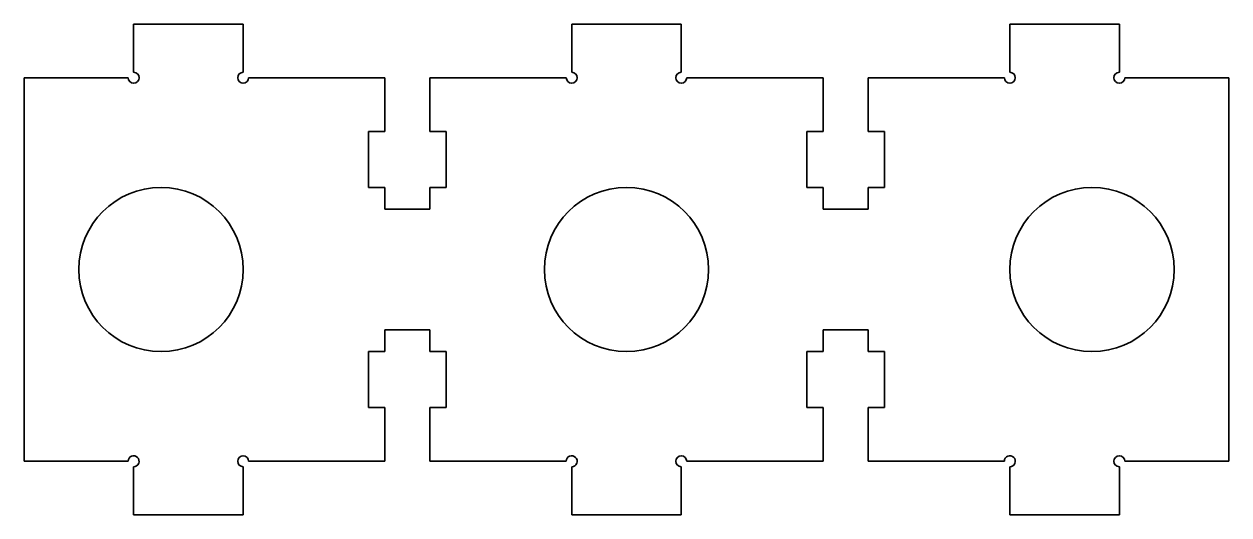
# Model space of a CAD drawing. Extents: x 50 to 160, y 126 to 171.
import ezdxf

# ---------------------------------------------------------------- set-up
doc = ezdxf.new("R2010")
doc.units = 0

msp = doc.modelspace()

# ---------------------------------------------------------------- linework, layer by layer
at = {"color": 7, "lineweight": 35, "ltscale": 0.25}
for p, q in [((60, 170.899994), (70, 170.899994)), ((110, 170.899994), (100, 170.899994)), ((150, 170.899994), (140, 170.899994)), ((60, 126.099998), (70, 126.099998)), ((110, 126.099998), (100, 126.099998)), ((150, 126.099998), (140, 126.099998))]:
    msp.add_line(p, q, dxfattribs=at)
at = {"color": 7, "lineweight": 35, "ltscale": 0.11}
for p, q in [((60, 166.5), (60, 170.899994)), ((70, 170.899994), (70, 166.5)), ((100, 170.899994), (100, 166.5)), ((110, 166.5), (110, 170.899994)), ((140, 170.899994), (140, 166.5)), ((150, 166.5), (150, 170.899994)), ((60, 130.5), (60, 126.099998)), ((70, 126.099998), (70, 130.5)), ((100, 126.099998), (100, 130.5)), ((110, 130.5), (110, 126.099998)), ((140, 126.099998), (140, 130.5)), ((150, 130.5), (150, 126.099998))]:
    msp.add_line(p, q, dxfattribs=at)
at = {"color": 7, "lineweight": 35, "ltscale": 0.2375}
for p, q in [((50, 166), (59.5, 166)), ((160, 166), (150.5, 166)), ((59.5, 131), (50, 131)), ((150.5, 131), (160, 131))]:
    msp.add_line(p, q, dxfattribs=at)
at = {"color": 7, "lineweight": 35}
for p, q in [((50, 131), (50, 166)), ((160, 131), (160, 166))]:
    msp.add_line(p, q, dxfattribs=at)
at = {"color": 7, "lineweight": 35, "ltscale": 0.31125}
for p, q in [((70.5, 166), (82.949997, 166)), ((87.050003, 166), (99.5, 166)), ((122.949997, 166), (110.5, 166)), ((139.5, 166), (127.050003, 166)), ((70.5, 131), (82.949997, 131)), ((87.050003, 131), (99.5, 131)), ((122.949997, 131), (110.5, 131)), ((139.5, 131), (127.050003, 131))]:
    msp.add_line(p, q, dxfattribs=at)
at = {"color": 7, "lineweight": 35, "ltscale": 0.1225}
for p, q in [((82.949997, 161.100006), (82.949997, 166)), ((87.050003, 166), (87.050003, 161.100006)), ((122.949997, 166), (122.949997, 161.100006)), ((127.050003, 161.100006), (127.050003, 166)), ((82.949997, 135.899994), (82.949997, 131)), ((87.050003, 131), (87.050003, 135.899994)), ((122.949997, 131), (122.949997, 135.899994)), ((127.050003, 135.899994), (127.050003, 131))]:
    msp.add_line(p, q, dxfattribs=at)
at = {"color": 7, "lineweight": 35, "ltscale": 0.1275}
for p, q in [((81.449997, 156), (81.449997, 161.100006)), ((88.550003, 161.100006), (88.550003, 156)), ((121.449997, 161.100006), (121.449997, 156)), ((128.550003, 156), (128.550003, 161.100006)), ((81.449997, 141), (81.449997, 135.899994)), ((88.550003, 135.899994), (88.550003, 141)), ((121.449997, 135.899994), (121.449997, 141)), ((128.550003, 141), (128.550003, 135.899994))]:
    msp.add_line(p, q, dxfattribs=at)
at = {"color": 7, "lineweight": 35, "ltscale": 0.0375}
for p, q in [((81.449997, 161.100006), (82.949997, 161.100006)), ((87.050003, 161.100006), (88.550003, 161.100006)), ((122.949997, 161.100006), (121.449997, 161.100006)), ((128.550003, 161.100006), (127.050003, 161.100006)), ((82.949997, 156), (81.449997, 156)), ((88.550003, 156), (87.050003, 156)), ((121.449997, 156), (122.949997, 156)), ((127.050003, 156), (128.550003, 156)), ((82.949997, 141), (81.449997, 141)), ((88.550003, 141), (87.050003, 141)), ((121.449997, 141), (122.949997, 141)), ((127.050003, 141), (128.550003, 141)), ((81.449997, 135.899994), (82.949997, 135.899994)), ((87.050003, 135.899994), (88.550003, 135.899994)), ((122.949997, 135.899994), (121.449997, 135.899994)), ((128.550003, 135.899994), (127.050003, 135.899994))]:
    msp.add_line(p, q, dxfattribs=at)
at = {"color": 7, "lineweight": 35, "ltscale": 0.05}
for p, q in [((82.949997, 154), (82.949997, 156)), ((87.050003, 156), (87.050003, 154)), ((122.949997, 156), (122.949997, 154)), ((127.050003, 154), (127.050003, 156)), ((82.949997, 143), (82.949997, 141)), ((87.050003, 141), (87.050003, 143)), ((122.949997, 141), (122.949997, 143)), ((127.050003, 143), (127.050003, 141))]:
    msp.add_line(p, q, dxfattribs=at)
at = {"color": 7, "lineweight": 35, "ltscale": 0.1025}
for p, q in [((87.050003, 154), (82.949997, 154)), ((122.949997, 154), (127.050003, 154)), ((87.050003, 143), (82.949997, 143)), ((122.949997, 143), (127.050003, 143))]:
    msp.add_line(p, q, dxfattribs=at)
at = {"color": 7, "lineweight": 35}
for centre in [(62.5, 148.5), (105, 148.5), (147.5, 148.5)]:
    msp.add_circle(centre, 7.5, dxfattribs=at)
for centre, start, end in [((60, 166), 180.000005, 90.000003), ((70, 166), 90.000003, 360), ((100, 166), 180.000005, 90.000003), ((110, 166), 90.000003, 360), ((140, 166), 180.000005, 90.000003), ((150, 166), 90.000003, 360), ((60, 131), 269.999997, 180.000005), ((70, 131), 0, 269.999997), ((100, 131), 269.999997, 180.000005), ((110, 131), 0, 269.999997), ((140, 131), 269.999997, 180.000005), ((150, 131), 0, 269.999997)]:
    msp.add_arc(centre, 0.5, start, end, dxfattribs=at)

doc.saveas('drawing.dxf')
